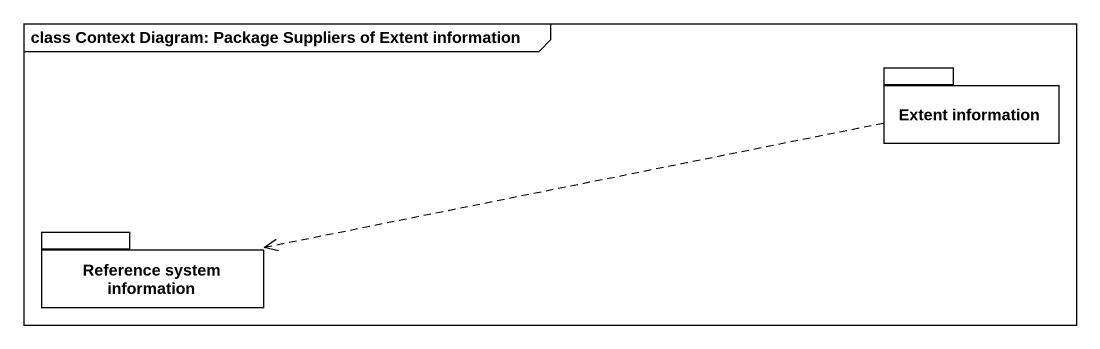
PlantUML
@startuml
mainframe class Context Diagram: Package Suppliers of Extent information
package "Extent information" as Extent_information #FFFFFF {
}
package "Reference system information" as Reference_system_information {
}
Extent_information .left.> Reference_system_information
@enduml
